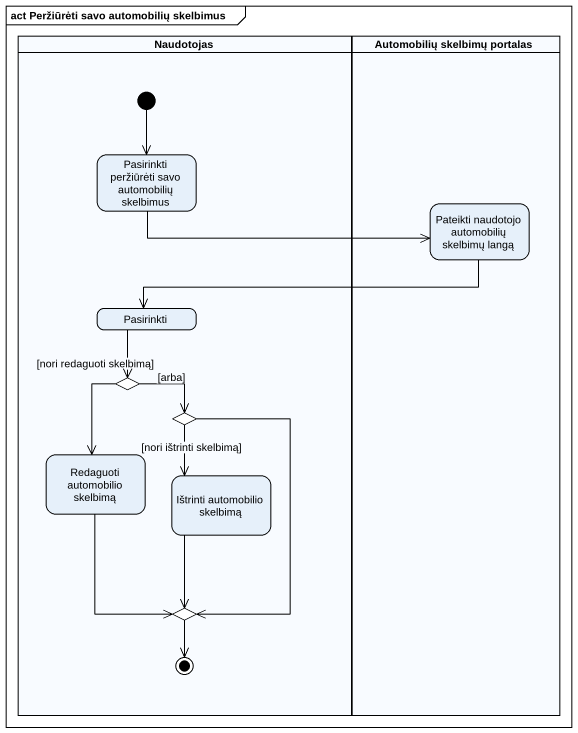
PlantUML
@startuml
mainframe act Peržiūrėti savo automobilių skelbimus
hide empty description
state Naudotojas <<partition>> {
  state "Pasirinkti peržiūrėti savo automobilių skelbimus" as Pasirinkti_peržiūrėti_savo
  state Pasirinkti
  state choice1 <<choice>>
  state choice2 <<choice>>
  state "Redaguoti automobilio skelbimą" as Redaguoti_automobilio
  state "Ištrinti automobilio skelbimą" as Ištrinti_automobilio
  state choice3 <<choice>>
  [*] --> Pasirinkti_peržiūrėti_savo
  choice3 --> [*]
}
state "Automobilių skelbimų portalas" as Automobilių_skelbimų <<partition>> {
  state "Pateikti naudotojo automobilių skelbimų langą" as Pateikti_naudotojo
}
Pasirinkti_peržiūrėti_savo -right-> Pateikti_naudotojo
Pateikti_naudotojo -left-> Pasirinkti
Pasirinkti --> choice1
choice1 --> choice2 : [arba]
choice1 --> Redaguoti_automobilio : [nori redaguoti skelbimą]
choice2 --> Ištrinti_automobilio : [nori ištrinti skelbimą]
choice2 --> choice3
Redaguoti_automobilio --> choice3
Ištrinti_automobilio --> choice3
@enduml
